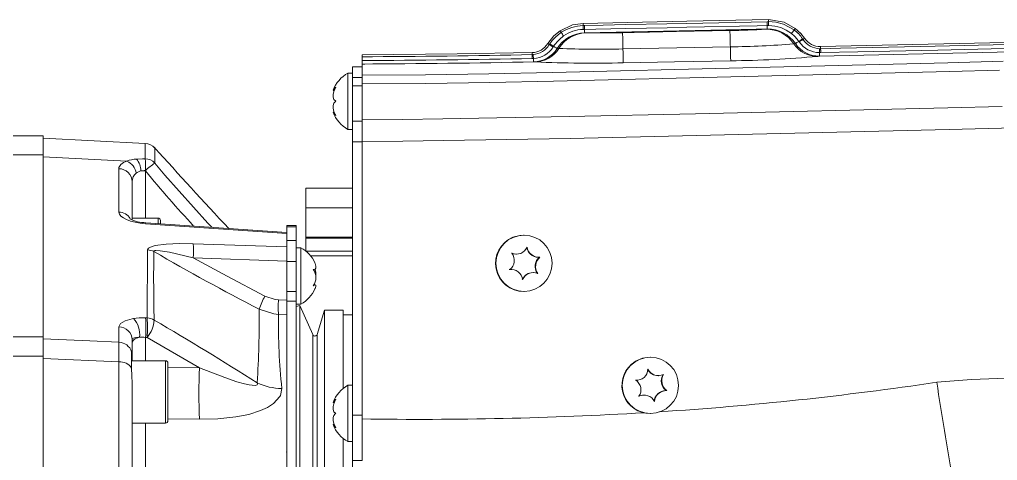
# Model space of a CAD drawing. Header units: millimetres. Extents: x 26 to 585, y 36 to 406.
# Drawn here: x 130.91 to 151.74, y 184.25 to 193.64 of the extents above; entities that cross this region are included whole.
import ezdxf

# ---------------------------------------------------------------- set-up
doc = ezdxf.new("R2010")
doc.units = ezdxf.units.MM

msp = doc.modelspace()

# ---------------------------------------------------------------- linework, layer by layer
at = {"color": 7, "linetype": 'Continuous', "lineweight": 15}
for p, q in [((146.863172, 193.63917), (146.864156, 193.594948)), ((142.425407, 193.402615), (142.448879, 193.367796)), ((142.914919, 193.557266), (142.915807, 193.512849)), ((142.945896, 193.430402), (142.91516, 193.429499)), ((142.947302, 193.356847), (142.965622, 193.35699)), ((142.965622, 193.35699), (142.975957, 193.356554)), ((146.810163, 193.433762), (146.81185, 193.433999)), ((146.824099, 193.435098), (146.839864, 193.436512)), ((146.868173, 193.510986), (146.838281, 193.510639)), ((147.436569, 193.451085), (147.411231, 193.418137)), ((147.518481, 193.162734), (147.510676, 193.174061)), ((147.634841, 193.23963), (147.600944, 193.216791)), ((141.82745, 192.936753), (141.828255, 192.892177)), ((142.160643, 193.1265), (142.195539, 193.105061)), ((142.288024, 193.067651), (142.279879, 193.054783)), ((147.978196, 192.935162), (147.950397, 192.934924)), ((147.975324, 193.063251), (147.976343, 193.018992)), ((138.204629, 192.891369), (138.204629, 192.846673)), ((138.204629, 192.764373), (138.204629, 192.846673)), ((138.204629, 192.691297), (138.204629, 192.764373)), ((141.857467, 192.810332), (141.829757, 192.809484)), ((141.867639, 192.736443), (141.866634, 192.73646)), ((147.952009, 192.860262), (147.913987, 192.85583)), ((138.204629, 192.635866), (138.004629, 192.635866)), ((138.004629, 192.403041), (138.004629, 192.635866)), ((138.26629, 192.69193), (138.204629, 192.691297)), ((138.204629, 192.691143), (138.204629, 192.452761)), ((138.204629, 192.46646), (138.204629, 192.635866)), ((138.004629, 192.498577), (137.90463, 192.498577)), ((137.90463, 192.498577), (137.90463, 191.298577)), ((138.204629, 192.403041), (138.004629, 192.403041)), ((138.004629, 192.230551), (138.004629, 192.403041)), ((138.204629, 192.269575), (138.204629, 192.452761)), ((137.590195, 192.130222), (137.6124, 192.130222)), ((138.204629, 192.230551), (138.004629, 192.230551)), ((138.004629, 191.472253), (138.004629, 192.230551)), ((138.204629, 192.230551), (138.204629, 192.269575)), ((138.204629, 192.269575), (138.204629, 191.506691)), ((138.204629, 191.509526), (138.204629, 192.230551)), ((137.612672, 191.666933), (137.590195, 191.666933)), ((138.204629, 191.043395), (138.204629, 191.506691)), ((137.90463, 191.298577), (138.004629, 191.298577)), ((138.204629, 191.472253), (138.004629, 191.472253)), ((138.004629, 191.032589), (138.004629, 191.472253)), ((131.408221, 191.165577), (129.712168, 191.165577)), ((131.408221, 190.758494), (131.408221, 191.165577)), ((133.584846, 191.001506), (131.408221, 191.115578)), ((138.204629, 191.032589), (138.004629, 191.032589)), ((138.004629, 185.211073), (138.004629, 191.032589)), ((138.204629, 191.043395), (138.204629, 185.133242)), ((138.204629, 185.211073), (138.204629, 191.032589)), ((129.5974, 190.758494), (131.408221, 190.758494)), ((131.408221, 186.878479), (131.408221, 190.758494)), ((133.195741, 190.624841), (131.408221, 190.712115)), ((133.023922, 189.537457), (133.023922, 190.462995)), ((133.588491, 190.42694), (133.59252, 190.41397)), ((133.308221, 190.183893), (133.308221, 189.369521)), ((138.004629, 190.050022), (137.00463, 190.050022)), ((137.00463, 189.627494), (137.00463, 190.050022)), ((138.004629, 189.627494), (137.00463, 189.627494)), ((137.00463, 189.00179), (137.00463, 189.627494)), ((133.85822, 189.409583), (133.308221, 189.409583)), ((136.604629, 189.105041), (133.597366, 189.311507)), ((133.908219, 189.359583), (133.908219, 189.290165)), ((136.804629, 189.254628), (136.604629, 189.254628)), ((136.604629, 189.254628), (136.604629, 189.223856)), ((136.604629, 189.223856), (136.804629, 189.223856)), ((136.604629, 189.223856), (136.604629, 188.935243)), ((136.804629, 189.254628), (136.804629, 189.223856)), ((136.804629, 189.223856), (136.804629, 188.935243)), ((137.00463, 189.00179), (138.004629, 189.00179)), ((137.00463, 188.983475), (137.00463, 189.00179)), ((137.00463, 188.983475), (138.004629, 188.983475)), ((137.00463, 188.712633), (137.00463, 188.983475)), ((141.655306, 189.046351), (141.648371, 189.046351)), ((136.604629, 188.935243), (136.804629, 188.935243)), ((136.604629, 188.935243), (136.604629, 188.484626)), ((136.804629, 188.935243), (136.804629, 188.484626)), ((136.904631, 188.780064), (136.804629, 188.780064)), ((136.904631, 187.580064), (136.904631, 188.780064)), ((133.626939, 187.284498), (133.637247, 188.734176)), ((137.015752, 188.703457), (138.004629, 188.703457)), ((137.109045, 188.608265), (138.004629, 188.608265)), ((141.484089, 188.641948), (141.493968, 188.641948)), ((136.604629, 188.484626), (136.804629, 188.484626)), ((136.604629, 188.484626), (136.604629, 187.848774)), ((136.804629, 188.484626), (136.804629, 187.848774)), ((141.343451, 188.313496), (141.372699, 188.315221)), ((141.380552, 188.315221), (141.372699, 188.315221)), ((141.858728, 188.250754), (141.848848, 188.250754)), ((137.204982, 187.986646), (137.175156, 187.986646)), ((136.604629, 187.848774), (136.804629, 187.848774)), ((136.604629, 187.848774), (136.604629, 187.639972)), ((136.804629, 187.848774), (136.804629, 187.639972)), ((141.650842, 187.846351), (141.655306, 187.846351)), ((136.425431, 187.672278), (136.60822, 187.664771)), ((136.604629, 187.639972), (136.804629, 187.639972)), ((136.604629, 187.639972), (136.604629, 181.73291)), ((136.804629, 187.639972), (136.804629, 181.73291)), ((136.804629, 187.580064), (136.904631, 187.580064)), ((136.881874, 187.548577), (136.804629, 187.527759)), ((137.153686, 186.928503), (136.881874, 187.548577)), ((136.881874, 187.548577), (136.881874, 187.548521)), ((136.881874, 187.548521), (136.881874, 181.198577)), ((136.60822, 187.351819), (136.425431, 187.359402)), ((137.404631, 187.448577), (137.247295, 186.933959)), ((137.804631, 187.448577), (137.404631, 187.448577)), ((137.404631, 187.448577), (137.404631, 173.748577)), ((137.804631, 187.448577), (137.804631, 187.448521)), ((137.804631, 187.448521), (137.804631, 185.781147)), ((138.004629, 187.348577), (137.804631, 187.348577)), ((133.59252, 187.285454), (133.626939, 187.284498)), ((133.023922, 186.765971), (133.023922, 187.094285)), ((129.5974, 186.878479), (131.408221, 186.878479)), ((131.408221, 186.46608), (131.408221, 186.878479)), ((133.308221, 186.815183), (133.308221, 186.606712)), ((133.626939, 186.869385), (133.59252, 186.870342)), ((134.740994, 186.222862), (133.626939, 186.869385)), ((133.308221, 186.372068), (133.308221, 186.606712)), ((131.408221, 186.46608), (129.5974, 186.46608)), ((131.408221, 171.048577), (131.408221, 186.46608)), ((133.023922, 186.349485), (131.408221, 186.422799)), ((133.023922, 183.792451), (133.023922, 186.349485)), ((134.018219, 186.372068), (133.294691, 186.372068)), ((134.068219, 186.322067), (134.068219, 185.095067)), ((144.34873, 186.446351), (144.342835, 186.446351)), ((133.308221, 185.891493), (133.308221, 183.690824)), ((144.041658, 185.957204), (144.028828, 185.957535)), ((144.041658, 185.957204), (144.049067, 185.957204)), ((144.512523, 186.053047), (144.522611, 186.053047)), ((138.004629, 185.848577), (137.90463, 185.848577)), ((137.90463, 185.848577), (137.90463, 184.648577)), ((144.685532, 185.735498), (144.678123, 185.735498)), ((137.590195, 185.480222), (137.6124, 185.480222)), ((144.217349, 185.639655), (144.207261, 185.639655)), ((144.341756, 185.246351), (144.34873, 185.246351)), ((133.308221, 185.045067), (134.018219, 185.045067)), ((137.612672, 185.016932), (137.590195, 185.016932)), ((138.204629, 185.211073), (138.004629, 185.211073)), ((138.004629, 184.248577), (138.004629, 185.211073)), ((138.204629, 184.248577), (138.204629, 185.211073)), ((138.204629, 185.133242), (138.204629, 184.248577)), ((137.804631, 184.716008), (137.804631, 173.748577)), ((137.90463, 184.648577), (138.004629, 184.648577)), ((136.604629, 184.413852), (136.597843, 184.431391)), ((138.004629, 182.42227), (138.004629, 184.248577)), ((138.004629, 184.248577), (138.204629, 184.248577)), ((138.004629, 184.248577), (138.004629, 182.42227))]:
    msp.add_line(p, q, dxfattribs=at)
at = {"color": 8, "linetype": 'Continuous', "lineweight": 15}
for p, q in [((142.975957, 193.356554), (142.977647, 193.356482)), ((146.81185, 193.433999), (146.824099, 193.435098)), ((141.897441, 192.735961), (141.867639, 192.736443)), ((133.59252, 190.41397), (133.59252, 189.409583)), ((133.85822, 189.293598), (133.85822, 189.409583)), ((136.604629, 189.084515), (133.59252, 189.291313)), ((134.608231, 188.86501), (136.604629, 188.795516)), ((136.604629, 188.495516), (134.608231, 188.56501)), ((137.153686, 186.928503), (137.153686, 186.928452)), ((137.153686, 186.928452), (137.153686, 180.964967)), ((137.247295, 186.933959), (137.247295, 174.263196)), ((133.59252, 186.870342), (133.59252, 186.372068)), ((134.018219, 185.045067), (134.018219, 186.372068)), ((134.068219, 186.227641), (134.740994, 186.222862)), ((133.59252, 185.045067), (133.59252, 183.92174)), ((134.740994, 185.125943), (134.068219, 185.132938))]:
    msp.add_line(p, q, dxfattribs=at)
at = {"color": 7, "linetype": 'Continuous', "lineweight": 15, "flags": 128}
for points in [[(142.914919, 193.557266), (145.125897, 193.60205), (146.863172, 193.63917)], [(142.944271, 193.5133), (143.341396, 193.521094), (143.822739, 193.530718), (144.701255, 193.548731), (145.126853, 193.557637), (146.836455, 193.594252)], [(146.836455, 193.594252), (146.86415, 193.594948), (146.864156, 193.594948)], [(146.838281, 193.510639), (146.837978, 193.524677), (146.837688, 193.537948), (146.837417, 193.55031), (146.83717, 193.561631), (146.836949, 193.571787), (146.836753, 193.580671), (146.836589, 193.588186), (146.836455, 193.594252)], [(146.863172, 193.63917), (147.200806, 193.581952), (147.436569, 193.451085)], [(146.864156, 193.594948), (146.864162, 193.594948), (147.018475, 193.58531), (147.183571, 193.542936), (147.411225, 193.41814), (147.411231, 193.418137)], [(142.160643, 193.1265), (142.294512, 193.295261), (142.425407, 193.402615)], [(142.206026, 193.121723), (142.257602, 193.192855), (142.325414, 193.26753), (142.435102, 193.358392), (142.448876, 193.367794), (142.448879, 193.367796)], [(142.425407, 193.402615), (142.689, 193.524084), (142.914919, 193.557266)], [(142.915807, 193.512849), (142.915813, 193.512849), (142.944271, 193.5133)], [(142.945896, 193.430402), (142.945624, 193.44432), (142.945368, 193.457476), (142.945127, 193.469728), (142.944909, 193.480945), (142.944709, 193.491013), (142.944537, 193.499821), (142.944391, 193.507277), (142.944271, 193.5133)], [(146.838281, 193.510639), (146.626041, 193.506081), (145.128618, 193.474368), (144.702996, 193.465542), (143.824426, 193.447679), (143.187625, 193.435089), (142.945896, 193.430402)], [(142.947302, 193.356847), (142.947278, 193.358111), (142.947207, 193.361931), (142.947085, 193.368226), (142.946921, 193.376861), (142.946712, 193.387648), (142.946471, 193.400356), (142.946197, 193.41471), (142.945896, 193.430402)], [(146.839864, 193.436512), (146.59992, 193.431398), (145.640133, 193.411134), (142.947302, 193.356847)], [(146.824093, 193.435436), (145.030625, 193.397618), (142.975957, 193.356624)], [(143.756012, 193.359716), (144.902281, 193.381929), (146.043036, 193.404714)], [(146.839864, 193.436512), (146.839837, 193.437839), (146.839754, 193.44173), (146.839617, 193.4481), (146.839432, 193.456812), (146.839199, 193.467676), (146.838925, 193.480458), (146.838618, 193.494883), (146.838281, 193.510639)], [(147.436569, 193.451085), (147.5561, 193.340557), (147.634841, 193.23963)], [(147.975324, 193.063251), (156.501002, 193.248261), (159.852285, 193.312126), (163.204397, 193.351371)], [(147.439469, 193.126207), (147.441725, 193.127721), (147.446195, 193.130726), (147.452779, 193.135151), (147.461326, 193.140895), (147.471643, 193.147827), (147.48349, 193.15579), (147.496603, 193.164601), (147.510676, 193.174061)], [(147.590927, 193.23139), (147.600941, 193.216796), (147.600944, 193.216791)], [(163.204629, 193.144927), (161.298347, 193.128442), (159.392066, 193.098265), (155.579502, 193.024346), (151.735581, 192.942502), (147.952009, 192.860262)], [(147.976343, 193.018992), (148.401917, 193.028352), (150.104196, 193.065997), (153.508765, 193.140968), (153.883345, 193.149086), (155.58833, 193.185451), (156.014586, 193.194365), (157.719685, 193.228967), (158.572287, 193.245366), (160.277648, 193.275584), (163.204444, 193.307787)], [(163.204444, 193.221321), (160.279072, 193.189407), (158.573915, 193.15946), (157.721377, 193.143196), (156.016375, 193.108935), (155.590136, 193.100105), (153.885193, 193.064056), (152.180291, 193.027166), (150.475402, 192.989838), (148.770533, 192.95245), (147.978196, 192.935162)], [(138.204629, 192.891369), (140.232612, 192.910416), (141.82745, 192.936753)], [(142.195539, 193.105061), (142.195542, 193.105067), (142.206026, 193.121723)], [(142.36081, 193.022823), (142.358528, 193.024231), (142.353971, 193.027036), (142.34725, 193.031175), (142.338518, 193.036553), (142.327971, 193.043049), (142.315851, 193.050513), (142.302434, 193.058777), (142.288024, 193.067651)], [(142.396436, 193.022359), (142.36557, 193.023001), (142.36081, 193.022823)], [(146.052373, 193.05756), (144.911383, 193.035337), (143.76478, 193.013673)], [(147.439469, 193.126207), (147.434957, 193.125964), (147.404481, 193.122553)], [(147.952009, 192.860262), (147.951979, 192.861617), (147.951896, 192.865551), (147.951756, 192.871977), (147.951565, 192.880758), (147.95133, 192.891701), (147.951053, 192.904569), (147.95074, 192.919082), (147.950397, 192.934924)], [(147.955606, 193.019179), (147.976337, 193.018992), (147.976343, 193.018992)], [(147.978196, 192.935162), (147.977887, 192.949236), (147.977594, 192.962542), (147.97732, 192.974938), (147.97707, 192.986289), (147.976843, 192.996472), (147.976647, 193.005379), (147.97648, 193.012913), (147.976343, 193.018992)], [(138.204629, 192.452761), (139.557476, 192.462228), (140.909315, 192.485329), (142.260147, 192.51411), (146.315662, 192.60947), (150.686938, 192.720842), (151.867963, 192.751233)], [(141.828255, 192.892177), (141.828261, 192.892177), (141.849182, 192.89318)], [(141.829757, 192.809484), (141.829506, 192.823368), (141.829268, 192.836489), (141.829048, 192.848709), (141.828842, 192.859899), (141.82866, 192.86994), (141.828499, 192.878726), (141.828365, 192.886165), (141.828255, 192.892177)], [(141.858781, 192.736586), (141.858757, 192.737839), (141.858692, 192.741662), (141.858579, 192.747969), (141.858424, 192.756626), (141.858233, 192.767445), (141.858003, 192.780192), (141.857747, 192.794592), (141.857467, 192.810332)], [(146.059741, 192.760658), (144.859968, 192.737801), (143.771691, 192.717694)], [(151.789958, 192.561743), (150.728364, 192.534687), (146.355314, 192.424408), (142.28401, 192.329828), (140.9252, 192.301441), (139.565397, 192.278814), (138.204629, 192.269575)], [(137.645362, 191.898577), (137.605564, 191.93631), (137.590424, 191.98359), (137.589992, 192.044301), (137.603305, 192.107515), (137.629361, 192.172558), (137.645362, 192.201686)], [(137.645362, 192.201686), (137.605567, 192.152421), (137.590424, 192.133003), (137.590195, 192.132706)], [(137.645362, 191.595468), (137.605564, 191.682469), (137.590424, 191.749166), (137.589992, 191.810436), (137.603305, 191.856551), (137.629361, 191.888928), (137.645362, 191.898577)], [(138.204629, 191.506691), (139.065922, 191.511829), (139.927212, 191.522811), (142.619572, 191.571704), (145.309786, 191.631664), (150.689317, 191.76053), (151.846469, 191.788688)], [(137.590195, 191.664448), (137.589992, 191.664713), (137.603302, 191.647615), (137.629358, 191.61495), (137.645362, 191.595468)], [(152.105624, 191.333626), (150.713773, 191.299448), (145.330513, 191.169421), (142.637453, 191.108971), (139.942242, 191.059711), (139.073882, 191.048582), (138.204629, 191.043395)], [(133.791254, 190.903352), (133.791257, 190.903574), (133.791269, 190.902128)], [(133.398322, 190.66907), (133.529741, 190.675783), (133.584465, 190.674978)], [(133.791269, 190.58222), (134.006015, 190.324044), (134.006018, 190.324039)], [(133.588491, 190.42694), (133.561129, 190.427555), (133.495421, 190.416227)], [(141.421134, 189.001445), (141.565982, 189.040645), (141.648332, 189.046351)], [(133.637247, 188.734176), (133.652238, 188.766591), (133.695195, 188.794103), (133.800168, 188.826329), (134.034027, 188.857655), (134.317116, 188.869241), (134.608231, 188.86501)], [(134.608231, 188.56501), (134.102512, 188.683671), (133.901108, 188.716035), (133.813174, 188.720203), (133.789484, 188.717203), (133.779011, 188.713723), (133.770583, 188.706434), (133.769933, 188.698424)], [(134.608231, 188.56501), (135.329224, 188.17298), (136.137495, 187.748426)], [(141.484089, 188.641948), (141.43645, 188.646551), (141.390184, 188.660347)], [(137.19996, 188.460706), (137.1799, 188.500767), (137.163899, 188.527441)], [(137.163899, 188.527441), (137.203694, 188.444751), (137.218837, 188.389627), (137.219269, 188.346777), (137.205959, 188.322424), (137.1799, 188.314641), (137.163899, 188.316714)], [(137.163899, 187.969337), (137.203697, 187.986577), (137.218837, 187.978761), (137.219269, 187.95178), (137.205956, 187.911394), (137.200359, 187.900216)], [(136.137495, 187.748426), (136.357738, 187.678395), (136.425431, 187.672278)], [(136.425431, 187.359402), (136.328752, 187.368514), (136.01415, 187.468954)], [(133.023922, 187.094285), (133.057789, 187.164895), (133.1554, 187.224243), (133.306057, 187.265923), (133.334033, 187.270609)], [(131.408221, 186.836334), (132.403375, 186.79299), (133.023922, 186.765971)], [(133.023922, 186.349485), (133.024512, 186.602347), (133.023922, 186.765971)], [(133.463276, 186.872262), (133.449287, 186.873294), (133.373959, 186.868509), (133.325155, 186.847072), (133.308221, 186.815183)], [(133.308221, 186.753016), (133.310882, 186.771119), (133.318822, 186.788902), (133.331896, 186.806048), (133.349876, 186.822252), (133.372442, 186.837228), (133.399189, 186.85071), (133.429647, 186.862457), (133.463276, 186.872262)], [(133.296553, 186.564051), (133.294056, 186.42346), (133.296607, 186.216983)], [(133.306153, 186.601123), (133.297742, 186.578404), (133.296553, 186.564051)], [(133.296607, 186.216983), (133.30322, 186.052427), (133.308221, 185.891493)], [(134.740994, 186.222862), (135.280774, 186.012247), (135.537983, 185.925777), (135.6975, 185.880855), (135.797871, 185.858886), (135.862354, 185.849548), (135.925303, 185.848203), (135.950432, 185.852993), (135.967697, 185.862348), (135.974602, 185.87265), (135.975684, 185.885961), (135.970534, 185.902151)], [(150.450159, 185.914245), (151.188923, 185.972542), (151.929558, 186.003908), (152.665616, 186.044279), (153.398586, 186.064518), (153.861869, 186.024452), (154.323364, 185.96923), (154.780585, 185.914634), (155.23212, 185.869072), (155.67189, 185.881282)], [(136.495988, 185.781342), (136.465124, 185.629513), (136.456377, 185.612922), (136.319689, 185.461651), (136.191187, 185.379013), (136.044861, 185.311386), (135.789893, 185.230292), (135.519798, 185.176118), (135.133318, 185.135156), (134.740994, 185.125943)], [(137.645362, 185.248577), (137.605564, 185.286311), (137.590424, 185.333591), (137.589992, 185.394301), (137.603305, 185.457515), (137.629361, 185.522558), (137.645362, 185.551686)], [(137.645362, 185.551686), (137.605567, 185.502421), (137.590424, 185.483003), (137.590195, 185.482707)], [(137.645362, 184.945468), (137.605564, 185.032469), (137.590424, 185.099166), (137.589992, 185.160436), (137.603305, 185.206551), (137.629361, 185.238928), (137.645362, 185.248577)], [(137.590195, 185.014448), (137.589992, 185.014713), (137.603302, 184.997615), (137.629358, 184.96495), (137.645362, 184.945468)]]:
    msp.add_lwpolyline(points, dxfattribs=at)
at = {"color": 8, "linetype": 'Continuous', "lineweight": 15, "flags": 128}
for points in [[(133.584465, 190.674978), (133.584298, 190.814813), (133.58436, 190.916813), (133.584566, 190.98008), (133.584843, 191.001506), (133.584843, 191.001442)], [(134.006018, 190.324039), (134.006024, 190.324035), (134.917841, 189.299606), (135.002283, 189.215051)], [(133.597366, 189.311507), (133.595459, 189.307273), (133.59252, 189.291313)]]:
    msp.add_lwpolyline(points, dxfattribs=at)
at = {"color": 7, "linetype": 'Continuous', "lineweight": 15}
for centre, radius in [((141.656174, 188.447342), 0.599202), ((144.349865, 185.847267), 0.599424)]:
    msp.add_circle(centre, radius, dxfattribs=at)
for centre, radius, start, end in [((144.421835, 193.436013), 2.447487, 1.7554042, 3.7233061), ((142.960243, 192.652222), 0.704744, 91.0521078, 148.2733656), ((142.991748, 192.65938), 0.697244, 91.1588055, 148.6281125), ((142.989622, 192.451183), 1.064229, 93.9772233, 120.5378651), ((145.808592, 195.496284), 3.977202, 212.3555892, 213.6983668), ((142.946132, 192.650382), 0.779732, 92.2764006, 124.9296378), ((145.265583, 193.45294), 2.35054, 178.5395186, 180.5713827), ((143.282514, 213.654081), 20.299889, 269.1394897, 271.3365537), ((124.616804, 192.701644), 19.150519, 0.9335919, 1.9692501), ((145.846685, 208.733996), 15.330539, 270.7338562, 273.6032411), ((127.845381, 192.741567), 18.209735, 0.9943042, 2.0870134), ((146.823641, 192.736411), 0.697482, 33.6159683, 91.1072303), ((146.855509, 192.73228), 0.704406, 34.0027989, 91.2726766), ((146.869687, 192.732163), 0.778825, 51.5253818, 90.1113292), ((143.628058, 196.186247), 4.687733, 322.6439956, 323.8074376), ((146.903992, 192.750221), 0.838692, 35.0095991, 52.7856629), ((142.9441, 192.65404), 0.77557, 124.9613232, 147.7714182), ((146.873352, 192.736853), 0.772872, 34.4503409, 51.5218042), ((142.937174, 199.66106), 7.937133, 305.1848214, 305.8967734), ((150.804561, 188.239796), 5.918922, 122.7687787, 123.7232648), ((147.954482, 193.46602), 0.531112, 214.8227062, 269.5592533), ((147.973631, 193.4686), 0.449782, 214.0451793, 267.7032496), ((147.969386, 193.468612), 0.405405, 214.3900368, 270.8392348), ((141.820522, 193.336332), 0.399639, 270.9933272, 328.3282129), ((141.808269, 193.34909), 0.457743, 275.1279717, 327.7838306), ((141.833847, 193.338338), 0.528534, 272.5614022, 327.5548151), ((141.848313, 193.338317), 0.601821, 270.996631, 328.3835318), ((141.886088, 193.333643), 0.59779, 271.0881697, 328.6191333), ((139.645373, 188.731254), 5.062956, 58.6443078, 59.7555004), ((146.219241, 199.118334), 7.215624, 236.2076946, 236.987633), ((143.229741, 216.511829), 23.504246, 267.9682464, 271.3043662), ((164.710758, 193.354694), 20.948754, 180.9327481, 181.7424928), ((145.844363, 211.482066), 18.42568, 270.6468355, 274.8570983), ((166.165182, 193.408084), 20.115863, 180.998444, 181.8443743), ((147.902497, 193.453882), 0.598163, 213.6357574, 271.1007101), ((147.938803, 193.461679), 0.601562, 213.8947108, 271.257882), ((149.861286, 192.859064), 1.912395, 175.1972883, 177.7266322), ((137.27507, 411.174972), 218.330278, 270.24394218, 271.1949656), ((136.564235, 470.271613), 277.512088, 270.33868148, 271.08719689), ((137.037205, 435.828446), 243.139548, 270.27510435, 271.13836341), ((139.964101, 192.662827), 1.899104, 4.4547126, 6.9668818), ((143.117996, 221.807082), 29.096732, 267.5958407, 271.2873309), ((145.80922, 215.752537), 22.993243, 270.6242723, 275.2521226), ((138.244528, 191.886638), 0.7, 119.0497472, 159.4006341), ((138.244528, 191.910516), 0.7, 200.6255364, 240.9502528), ((133.59374, 190.747584), 0.249829, 38.2659207, 92.0914376), ((235.288213, 282.522768), 136.7324, 222.0627438, 223.04659999), ((133.466625, 189.870154), 0.80183, 94.8865926, 109.7448722), ((133.072189, 190.398759), 0.423592, 2.3634374, 39.6531266), ((131.586169, 190.518489), 2.004414, 357.3821831, 4.4777687), ((133.570985, 190.36801), 0.307264, 44.1991924, 87.4856745), ((133.01936, 190.174), 0.28903, 1.9614363, 89.0956715), ((133.045689, 190.303972), 0.354221, 10.3655059, 64.9371871), ((135.013758, 188.775752), 2.18124, 124.0873445, 130.8000009), ((133.546821, 190.178936), 0.242794, 102.2221644, 128.9687286), ((133.605496, 193.061399), 2.647461, 267.6170874, 269.7191677), ((133.606977, 190.101337), 0.789888, 243.7983029, 269.3028415), ((133.85822, 189.359583), 0.05, 0, 90), ((141.649743, 188.446519), 0.60017, 112.3898649, 269.8653033), ((131.793398, 188.71501), 2.818827, 356.9496442, 3.0503558), ((136.564732, 188.168125), 0.7, 24.7303827, 60.9502528), ((141.49228, 188.888066), 0.246806, 247.3188156, 337.3953171), ((141.960465, 188.827051), 0.249571, 187.7951323, 269.947822), ((141.97305, 188.834395), 0.256257, 189.2506573, 275.229933), ((133.623435, 188.418824), 0.315655, 62.3474232, 87.4920646), ((168.934711, 188.125779), 35.16944, 179.0670432, 181.4466633), ((160.29924, 234.460803), 52.896119, 239.8983291, 242.6703652), ((141.208005, 188.509252), 0.242055, 306.0282581, 38.6246364), ((142.143599, 188.381867), 0.250386, 127.9884822, 216.6644122), ((142.163413, 188.38013), 0.259849, 129.9934443, 214.6594502), ((136.933443, 188.143025), 0.288579, 322.995705, 37.004295), ((136.96072, 188.216494), 0.260725, 351.9679873, 23.5282873), ((141.384777, 188.072561), 0.243378, 6.3548626, 98.1255345), ((141.849032, 188.001322), 0.249432, 90.0421266, 156.8210132), ((141.857036, 187.998485), 0.251549, 68.3907128, 156.323646), ((137.458049, 186.998638), 1.518566, 150.4128448, 161.958211), ((136.564732, 188.192003), 0.7, 299.0497472, 335.3655389), ((138.692381, 187.51584), 2.272342, 176.0523761, 183.9476239), ((114.59839, 187.281104), 21.416583, 356.308333, 0.5025621), ((150.246736, 187.186762), 13.822384, 179.2843651, 185.8357547), ((132.987376, 186.937996), 0.480419, 352.1356891, 43.8155884), ((130.942628, 187.077898), 2.658008, 355.5213822, 4.4786178), ((130.978302, 187.076942), 2.656756, 355.5192594, 4.4807406), ((133.610497, 186.968601), 0.316324, 58.3501746, 87.0205929), ((133.127142, 187.286803), 0.651179, 320.1321936, 355.6912259), ((102.322011, 133.101272), 62.611148, 57.49177798, 59.84254092), ((133.019359, 186.80529), 0.289031, 1.9615226, 89.0955853), ((137.19948, 186.948577), 0.05, 203.670511, 343), ((133.015569, 186.469681), 0.296408, 18.5649121, 88.3852337), ((133.043136, 186.042187), 0.307898, 34.5905601, 93.5778162), ((134.01822, 186.322067), 0.05, 0, 90), ((144.343043, 185.846471), 0.600122, 131.5085963, 269.8771321), ((144.341849, 185.848654), 0.597697, 90.0089521, 131.5615435), ((148.919126, 185.674403), 14.188736, 177.7847039, 182.2152961), ((144.053031, 186.201535), 0.244611, 265.949861, 357.1450953), ((144.512651, 186.302375), 0.249328, 206.9564295, 269.9705978), ((144.521227, 186.307525), 0.253163, 207.8261693, 295.0454907), ((144.831704, 185.942214), 0.250359, 147.1097021, 235.7920852), ((144.851813, 185.944884), 0.260149, 149.1806548, 233.7211325), ((136.496921, 186.988528), 1.207186, 244.1481965, 269.955682), ((143.906948, 185.752908), 0.241791, 325.0901761, 57.8106791), ((248.10059, 200.79607), 98.777909, 188.66514419, 189.87631377), ((138.244528, 185.236638), 0.7, 119.0497472, 159.4006341), ((144.678388, 185.485865), 0.249633, 90.0609776, 175.9834922), ((144.690156, 185.480383), 0.254901, 88.2638381, 174.8303788), ((144.207269, 185.390774), 0.24888, 90.0017967, 115.9641719), ((144.215923, 185.395658), 0.245275, 26.0443278, 116.8273322), ((134.01822, 185.095067), 0.05, 270, 0), ((138.244528, 185.260516), 0.7, 200.6255364, 240.9502528)]:
    msp.add_arc(centre, radius, start, end, dxfattribs=at)
at = {"color": 8, "linetype": 'Continuous', "lineweight": 15}
for centre, radius, start, end in [((90.485065, 190.742174), 43.306499, 359.7883758, 0.2116242), ((155.448241, 208.466249), 28.347086, 219.5558553, 222.7023363), ((133.013461, 189.235635), 0.302003, 32.7229571, 88.0150482), ((140.05982, 255.406179), 70.264415, 273.65498637, 278.50379052), ((139.471052, 264.272742), 79.149632, 269.08320746, 273.43977033)]:
    msp.add_arc(centre, radius, start, end, dxfattribs=at)
at = {"color": 7, "linetype": 'Continuous', "lineweight": 15}
for centre, major_axis, ratio, start_param, end_param in [((133.623921, 190.427799), (0.599754, -0.042216), 0.407360066, 2.394132862, 3.170258305), ((133.60822, 190.148697), (0.268366, -0.155197), 0.863993544, 2.828835817, 3.60496126), ((133.623921, 189.507701), (0.599871, -0.034271), 0.362711551, 3.162311479, 4.680747928), ((133.623921, 187.065136), (0.599883, -0.032471), 0.364316201, 1.642873859, 2.094759733), ((133.60822, 186.786034), (0.299884, -0.030451), 0.273882567, 1.650959889, 2.102845763)]:
    msp.add_ellipse(centre, major_axis=major_axis, ratio=ratio, start_param=start_param, end_param=end_param, dxfattribs=at)

doc.saveas('drawing.dxf')
